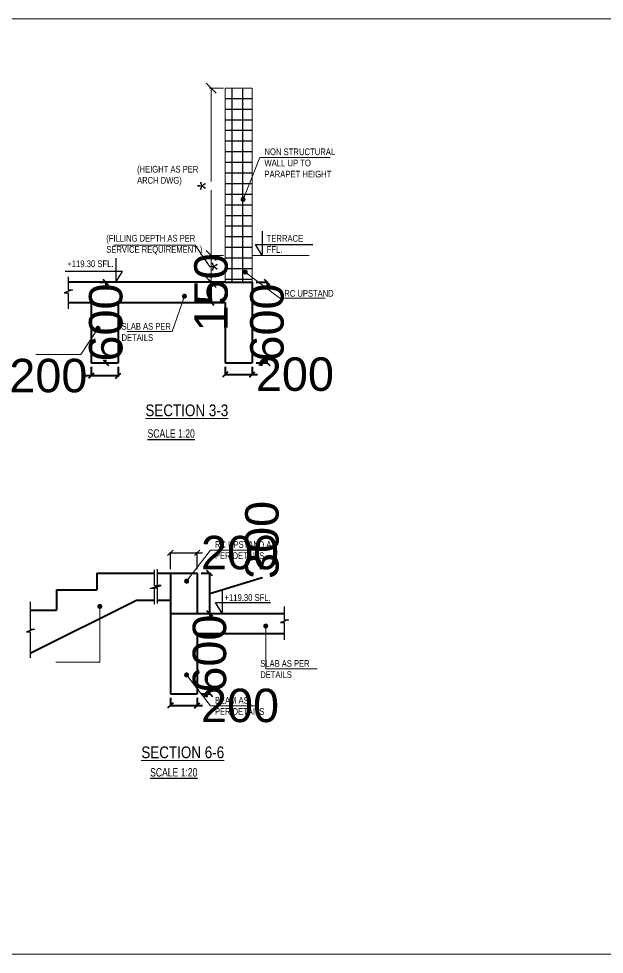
# Model space of a CAD drawing. Header units: millimetres. Extents: x 985 to 38342, y 12 to 70744.
# Drawn here: x 20735 to 25105, y 5997 to 12983 of the extents above; entities that cross this region are included whole.
import ezdxf

# ---------------------------------------------------------------- set-up
doc = ezdxf.new("R2010")
doc.units = ezdxf.units.MM
for name, color, linetype in [('A-HATCH', 8, 'Continuous'), ('HAT', 8, 'Continuous'), ('S - TXT-1', 6, 'Continuous'), ('S-DIM', 8, 'Continuous'), ('TEMP', 8, 'Continuous'), ('TEXT', 7, 'Continuous')]:
    doc.layers.add(name, color=color, linetype=linetype)
for name, color, linetype, lineweight in [('Block', 41, 'Continuous', 13), ('S - BEAM', 7, 'Continuous', 13), ('S - COL', 5, 'Continuous', 40), ('S - DIM', 253, 'Continuous', 13), ('S - SEC CUT', 5, 'Continuous', 13), ('S - SEC CUT TXT', 1, 'Continuous', 13), ('STR-Stair', 1, 'Continuous', 13)]:
    doc.layers.add(name, color=color, linetype=linetype, lineweight=lineweight)
doc.styles.add('SD', font='ARIALNB.TTF')
doc.styles.add('SED', font='ARIALN.TTF', dxfattribs={"height": 50})
doc.styles.add('SOBHA', font='arial.ttf')
doc.styles.add('sobha.sed', font='swisscl.ttf')
doc.dimstyles.new('S--20', dxfattribs={"dimscale": 20, "dimtxt": 12.5, "dimasz": 2, "dimexe": 0.25, "dimexo": 1.5, "dimgap": 0.1, "dimtad": 0, "dimdec": 0, "dimrnd": 0.0005, "dimzin": 0, "dimdsep": 46, "dimtxsty": 'SOBHA', "dimblk": 'OBLIQUE', "dimcen": 0.09, "dimclrd": 8, "dimclre": 8, "dimclrt": 4, "dimadec": 0, "dimazin": 0, "dimtfac": 1, "dimtdec": 0, "dimtofl": 0, "dimtmove": 0, "dimatfit": 3, "dimfxl": 0.18, "dimtolj": 1, "dimtzin": 0, "dimlwd": -1, "dimlwe": -1, "dimarcsym": 0})
doc.dimstyles.new('S-25', dxfattribs={"dimscale": 25, "dimtxt": 2.5, "dimasz": 1.5, "dimexe": 0.25, "dimexo": 0.5, "dimgap": 0.1, "dimtad": 0, "dimdec": 0, "dimrnd": 0.0005, "dimzin": 0, "dimdsep": 46, "dimtxsty": 'SOBHA', "dimblk": 'OBLIQUE', "dimcen": 0.09, "dimclrd": 8, "dimclre": 8, "dimclrt": 6, "dimadec": 0, "dimazin": 0, "dimtfac": 1, "dimtdec": 0, "dimtofl": 0, "dimtmove": 0, "dimatfit": 3, "dimfxl": 0.18, "dimtolj": 1, "dimtzin": 0, "dimlwd": -1, "dimlwe": -1, "dimarcsym": 0})
doc.dimstyles.new('S-50', dxfattribs={"dimscale": 50, "dimtxt": 2.5, "dimasz": 1.5, "dimexe": 0.25, "dimexo": 0.25, "dimgap": 0.1, "dimtad": 0, "dimdec": 0, "dimrnd": 0.0005, "dimzin": 0, "dimdsep": 46, "dimtxsty": 'SOBHA', "dimblk": 'OBLIQUE', "dimcen": 0.09, "dimclrd": 8, "dimclre": 8, "dimclrt": 6, "dimadec": 5, "dimazin": 0, "dimtfac": 1, "dimtdec": 0, "dimtofl": 0, "dimtmove": 0, "dimatfit": 3, "dimfxl": 0.18, "dimtolj": 1, "dimtzin": 0, "dimlwd": -1, "dimlwe": -1, "dimarcsym": 0})

# ---------------------------------------------------------------- blocks, each defined once
blk = doc.blocks.new('_Oblique')
at = {"color": 0, "linetype": 'ByBlock', "lineweight": -2}
blk.add_line((-0.5, -0.5), (0.5, 0.5), dxfattribs=at)
blk = doc.blocks.new('*D257')
at = {"layer": 'Defpoints', "color": 0, "transparency": 16777216}
for p in [(21276.5, 10414.9), (21476.5, 10414.9), (21276.5, 10317.1)]:
    blk.add_point(p, dxfattribs=at)
at = {"layer": 'S - COL', "color": 8, "transparency": 16777216}
for p, q in [((21276.5, 10384.9), (21276.5, 10312.1)), ((21476.5, 10384.9), (21476.5, 10312.1)), ((21276.5, 10317.1), (21236.5, 10317.1)), ((21476.5, 10317.1), (21276.5, 10317.1))]:
    blk.add_line(p, q, dxfattribs=at)
at = {"layer": 'S - COL', "color": 8, "transparency": 16777216, "xscale": 40, "yscale": 40, "zscale": 40, "rotation": 180}
blk.add_blockref('_Oblique', (21276.5, 10317.1), dxfattribs=at)
at = {"layer": 'S - COL', "color": 8, "transparency": 16777216, "xscale": 40, "yscale": 40, "zscale": 40}
blk.add_blockref('_Oblique', (21476.5, 10317.1), dxfattribs=at)
at = {"layer": 'S - COL', "color": 4, "transparency": 16777216, "insert": (20956.6, 10317.1), "char_height": 250, "attachment_point": 5, "style": 'SOBHA'}
blk.add_mtext('\\A1;200', dxfattribs=at)
blk = doc.blocks.new('*D258')
at = {"layer": 'Defpoints', "color": 0, "transparency": 16777216}
for p in [(21311.3, 11014.9), (21311.3, 10414.9), (21386.2, 10414.9)]:
    blk.add_point(p, dxfattribs=at)
at = {"layer": 'S - COL', "color": 8, "transparency": 16777216}
for p, q in [((21341.3, 11014.9), (21391.2, 11014.9)), ((21386.2, 11014.9), (21386.2, 10993.4)), ((21341.3, 10414.9), (21391.2, 10414.9)), ((21386.2, 10414.9), (21386.2, 10436.5))]:
    blk.add_line(p, q, dxfattribs=at)
at = {"layer": 'S - COL', "color": 8, "transparency": 16777216, "xscale": 40, "yscale": 40, "zscale": 40}
for p, rotation in [((21386.2, 11014.9), 90), ((21386.2, 10414.9), 270)]:
    blk.add_blockref('_Oblique', p, dxfattribs=dict(at, rotation=rotation))
at = {"layer": 'S - COL', "color": 4, "transparency": 16777216, "insert": (21386.2, 10714.9), "char_height": 250, "attachment_point": 5, "rotation": 90, "style": 'SOBHA'}
blk.add_mtext('\\A1;600', dxfattribs=at)
blk = doc.blocks.new('*D259')
at = {"layer": 'Defpoints', "color": 0, "transparency": 16777216}
for p in [(22171.4, 11014.9), (22282.8, 11014.9, 1.5), (22281.4, 10864.9)]:
    blk.add_point(p, dxfattribs=at)
at = {"layer": 'S - COL', "color": 8, "transparency": 16777216}
for p, q in [((22252.8, 11014.9), (22166.4, 11014.9)), ((22171.4, 10864.9), (22171.4, 11014.9)), ((22251.4, 10864.9), (22166.4, 10864.9))]:
    blk.add_line(p, q, dxfattribs=at)
at = {"layer": 'S - COL', "color": 8, "transparency": 16777216, "xscale": 40, "yscale": 40, "zscale": 40}
for p, rotation in [((22171.4, 11014.9), 90), ((22171.4, 10864.9), 270)]:
    blk.add_blockref('_Oblique', p, dxfattribs=dict(at, rotation=rotation))
at = {"layer": 'S - COL', "color": 4, "transparency": 16777216, "insert": (22171.4, 10939.9), "char_height": 250, "attachment_point": 5, "rotation": 90, "style": 'SOBHA'}
blk.add_mtext('\\A1;150', dxfattribs=at)
blk = doc.blocks.new('*D348')
at = {"layer": 'Defpoints', "color": 0, "linetype": 'ByBlock', "transparency": 16777216}
for p in [(22171.4, 12465.3), (22276.5, 12465.3, 0.4), (22276.5, 11014.9, 0.4)]:
    blk.add_point(p, dxfattribs=at)
at = {"layer": 'S - BEAM', "color": 8, "transparency": 16777216}
for p, q in [((22264, 12465.3), (22158.9, 12465.3)), ((22171.4, 12465.3), (22171.4, 11768.3)), ((22171.4, 11014.9), (22171.4, 11701.9)), ((22264, 11014.9), (22158.9, 11014.9))]:
    blk.add_line(p, q, dxfattribs=at)
at = {"layer": 'S - BEAM', "color": 8, "linetype": 'ByBlock', "transparency": 16777216, "xscale": 75, "yscale": 75, "zscale": 75}
for p, rotation in [((22171.4, 12465.3), 90), ((22171.4, 11014.9), 270)]:
    blk.add_blockref('_Oblique', p, dxfattribs=dict(at, rotation=rotation))
at = {"layer": 'S - BEAM', "color": 6, "linetype": 'ByBlock', "transparency": 16777216, "insert": (22131.4, 11735.1), "char_height": 125, "attachment_point": 5, "rotation": 90, "style": 'SOBHA'}
blk.add_mtext('\\A1;*', dxfattribs=at)
blk = doc.blocks.new('*D260')
at = {"layer": 'Defpoints', "color": 0, "linetype": 'ByBlock', "transparency": 16777216}
for p in [(22276.5, 11214.9, 0.4), (22171.4, 11014.9), (22276.5, 11014.9, 0.4)]:
    blk.add_point(p, dxfattribs=at)
at = {"layer": 'S - BEAM', "color": 8, "transparency": 16777216}
for p, q in [((22264, 11214.9), (22158.9, 11214.9)), ((22171.4, 11214.9), (22171.4, 11164.9)), ((22171.4, 11014.9), (22171.4, 11098.5)), ((22264, 11014.9), (22158.9, 11014.9))]:
    blk.add_line(p, q, dxfattribs=at)
at = {"layer": 'S - BEAM', "color": 8, "linetype": 'ByBlock', "transparency": 16777216, "xscale": 75, "yscale": 75, "zscale": 75}
for p, rotation in [((22171.4, 11214.9), 90), ((22171.4, 11014.9), 270)]:
    blk.add_blockref('_Oblique', p, dxfattribs=dict(at, rotation=rotation))
at = {"layer": 'S - BEAM', "color": 6, "linetype": 'ByBlock', "transparency": 16777216, "insert": (22219.6, 11131.7), "char_height": 125, "attachment_point": 5, "rotation": 90, "style": 'SOBHA'}
blk.add_mtext('\\A1;*', dxfattribs=at)
blk = doc.blocks.new('*D281')
at = {"layer": 'Defpoints', "color": 0, "transparency": 16777216}
for p in [(22276.5, 10414.9, 0.5), (22476.5, 10414.9, 0.5), (22476.5, 10327.6)]:
    blk.add_point(p, dxfattribs=at)
at = {"layer": 'S - COL', "color": 8, "transparency": 16777216}
for p, q in [((22276.5, 10384.9), (22276.5, 10322.6)), ((22476.5, 10384.9), (22476.5, 10322.6)), ((22276.5, 10327.6), (22476.5, 10327.6)), ((22476.5, 10327.6), (22516.5, 10327.6))]:
    blk.add_line(p, q, dxfattribs=at)
at = {"layer": 'S - COL', "color": 8, "transparency": 16777216, "xscale": 40, "yscale": 40, "zscale": 40, "rotation": 180}
blk.add_blockref('_Oblique', (22276.5, 10327.6), dxfattribs=at)
at = {"layer": 'S - COL', "color": 8, "transparency": 16777216, "xscale": 40, "yscale": 40, "zscale": 40}
blk.add_blockref('_Oblique', (22476.5, 10327.6), dxfattribs=at)
at = {"layer": 'S - COL', "color": 4, "transparency": 16777216, "insert": (22796.4, 10327.6), "char_height": 250, "attachment_point": 5, "style": 'SOBHA'}
blk.add_mtext('\\A1;200', dxfattribs=at)
blk = doc.blocks.new('*D282')
at = {"layer": 'Defpoints', "color": 0, "transparency": 16777216}
for p in [(22476.5, 11014.9, 0.6), (22476.5, 10414.9, 0.5), (22588.9, 10414.9)]:
    blk.add_point(p, dxfattribs=at)
at = {"layer": 'S - COL', "color": 8, "transparency": 16777216}
for p, q in [((22506.5, 11014.9), (22593.9, 11014.9)), ((22588.9, 11014.9), (22588.9, 10993.4)), ((22506.5, 10414.9), (22593.9, 10414.9)), ((22588.9, 10414.9), (22588.9, 10436.5))]:
    blk.add_line(p, q, dxfattribs=at)
at = {"layer": 'S - COL', "color": 8, "transparency": 16777216, "xscale": 40, "yscale": 40, "zscale": 40}
for p, rotation in [((22588.9, 11014.9), 90), ((22588.9, 10414.9), 270)]:
    blk.add_blockref('_Oblique', p, dxfattribs=dict(at, rotation=rotation))
at = {"layer": 'S - COL', "color": 4, "transparency": 16777216, "insert": (22588.9, 10714.9), "char_height": 250, "attachment_point": 5, "rotation": 90, "style": 'SOBHA'}
blk.add_mtext('\\A1;600', dxfattribs=at)
blk = doc.blocks.new('*D200')
at = {"layer": 'Defpoints', "color": 0, "transparency": 16777216}
for p in [(21866.7, 7942.5), (22066.7, 7942.5), (22066.7, 7854)]:
    blk.add_point(p, dxfattribs=at)
at = {"layer": 'S - COL', "color": 8, "transparency": 16777216}
for p, q in [((21866.7, 7912.5), (21866.7, 7849)), ((22066.7, 7912.5), (22066.7, 7849)), ((21866.7, 7854), (22066.7, 7854)), ((22066.7, 7854), (22106.7, 7854))]:
    blk.add_line(p, q, dxfattribs=at)
at = {"layer": 'S - COL', "color": 8, "transparency": 16777216, "xscale": 40, "yscale": 40, "zscale": 40, "rotation": 180}
blk.add_blockref('_Oblique', (21866.7, 7854), dxfattribs=at)
at = {"layer": 'S - COL', "color": 8, "transparency": 16777216, "xscale": 40, "yscale": 40, "zscale": 40}
blk.add_blockref('_Oblique', (22066.7, 7854), dxfattribs=at)
at = {"layer": 'S - COL', "color": 4, "transparency": 16777216, "insert": (22386.6, 7854), "char_height": 250, "attachment_point": 5, "style": 'SOBHA'}
blk.add_mtext('\\A1;200', dxfattribs=at)
blk = doc.blocks.new('*D261')
at = {"layer": 'Defpoints', "color": 0, "transparency": 16777216}
for p in [(22066.7, 8542.5, 0.4), (22160.2, 8542.5), (22066.7, 7942.5, 0.4)]:
    blk.add_point(p, dxfattribs=at)
at = {"layer": 'S - COL', "color": 8, "transparency": 16777216}
for p, q in [((22096.7, 8542.5), (22165.2, 8542.5)), ((22160.2, 8542.5), (22160.2, 8520.9)), ((22160.2, 7942.5), (22160.2, 7964)), ((22096.7, 7942.5), (22165.2, 7942.5))]:
    blk.add_line(p, q, dxfattribs=at)
at = {"layer": 'S - COL', "color": 8, "transparency": 16777216, "xscale": 40, "yscale": 40, "zscale": 40}
for p, rotation in [((22160.2, 8542.5), 90), ((22160.2, 7942.5), 270)]:
    blk.add_blockref('_Oblique', p, dxfattribs=dict(at, rotation=rotation))
at = {"layer": 'S - COL', "color": 4, "transparency": 16777216, "insert": (22160.2, 8242.5), "char_height": 250, "attachment_point": 5, "rotation": 90, "style": 'SOBHA'}
blk.add_mtext('\\A1;600', dxfattribs=at)
blk = doc.blocks.new('*D262')
at = {"layer": 'Defpoints', "color": 0, "linetype": 'ByBlock', "transparency": 16777216}
for p in [(22066.7, 8842.5, 0.6), (22160.2, 8842.5), (22066.7, 8542.5, 0.6)]:
    blk.add_point(p, dxfattribs=at)
at = {"layer": 'S - COL', "color": 8, "transparency": 16777216}
for p, q in [((22096.7, 8842.5), (22165.2, 8842.5)), ((22160.2, 8542.5), (22160.2, 8842.5)), ((22160.2, 8692.5), (22551.4, 8809.8)), ((22551.4, 8809.8), (22551.4, 8813.8)), ((22096.7, 8542.5), (22165.2, 8542.5))]:
    blk.add_line(p, q, dxfattribs=at)
at = {"layer": 'S - COL', "color": 8, "linetype": 'ByBlock', "transparency": 16777216, "xscale": 40, "yscale": 40, "zscale": 40}
for p, rotation in [((22160.2, 8842.5), 90), ((22160.2, 8542.5), 270)]:
    blk.add_blockref('_Oblique', p, dxfattribs=dict(at, rotation=rotation))
at = {"layer": 'S - COL', "color": 4, "linetype": 'ByBlock', "transparency": 16777216, "insert": (22551.4, 9091.5), "char_height": 250, "attachment_point": 5, "rotation": 90, "style": 'SOBHA'}
blk.add_mtext('\\A1;300', dxfattribs=at)
blk = doc.blocks.new('*D263')
at = {"layer": 'Defpoints', "color": 0, "linetype": 'ByBlock', "transparency": 16777216}
for p in [(22066.7, 8995.3), (21866.7, 8842.5, 0.6), (22066.7, 8842.5, 0.6)]:
    blk.add_point(p, dxfattribs=at)
at = {"layer": 'S-DIM', "color": 8, "transparency": 16777216}
for p, q in [((21866.7, 8872.5), (21866.7, 9000.3)), ((21866.7, 8995.3), (22066.7, 8995.3)), ((22066.7, 8872.5), (22066.7, 9000.3)), ((22066.7, 8995.3), (22106.7, 8995.3))]:
    blk.add_line(p, q, dxfattribs=at)
at = {"layer": 'S-DIM', "color": 8, "linetype": 'ByBlock', "transparency": 16777216, "xscale": 40, "yscale": 40, "zscale": 40, "rotation": 180}
blk.add_blockref('_Oblique', (21866.7, 8995.3), dxfattribs=at)
at = {"layer": 'S-DIM', "color": 8, "linetype": 'ByBlock', "transparency": 16777216, "xscale": 40, "yscale": 40, "zscale": 40}
blk.add_blockref('_Oblique', (22066.7, 8995.3), dxfattribs=at)
at = {"layer": 'S-DIM', "color": 4, "linetype": 'ByBlock', "transparency": 16777216, "insert": (22386.6, 8995.3), "char_height": 250, "attachment_point": 5, "style": 'SOBHA'}
blk.add_mtext('\\A1;200', dxfattribs=at)

msp = doc.modelspace()

# ---------------------------------------------------------------- hatches: boundary and pattern name
at = {"layer": 'A-HATCH', "linetype": 'ByBlock'}
h = msp.add_hatch(dxfattribs=at)
h.set_pattern_fill('NET', color=8, scale=25)
h.set_pattern_definition([(0, (-328588.346, 2231871.73), (0, 79.375), []), (90, (-328588.346, 2231871.73), (-79.375, 5e-15), [])])
h.paths.add_polyline_path([(22476.5, 12465.3), (22276.5, 12465.3), (22276.5, 11014.9), (22476.5, 11014.9)])

# ---------------------------------------------------------------- linework, layer by layer
at = {"layer": 'Block', "color": 4, "elevation": 0.6}
msp.add_lwpolyline([(22476.5, 11014.9), (22276.5, 11014.9), (22276.5, 12465.3), (22476.5, 12465.3)], close=True, dxfattribs=at)
at = {"layer": 'HAT'}
for p, q in [((21103.8, 11055.7, 0.2), (21103.8, 10958.1, 0.2)), ((21135.7, 10958.1, 0.2), (21075.2, 10937.4, 0.2)), ((21075.2, 10937.4, 0.2), (21103.8, 10937.4, 0.2)), ((21103.8, 10958.1, 0.2), (21135.7, 10958.1, 0.2)), ((21103.8, 10937.4, 0.2), (21103.8, 10816.9, 0.2)), ((20821.2, 8629.2, 0.6), (20821.2, 8424.6, 0.6)), ((22716.8, 8593.5, 0.6), (22716.8, 8495.9, 0.6)), ((22748.7, 8495.9, 0.6), (22688.1, 8475.2, 0.6)), ((22688.1, 8475.2, 0.6), (22716.8, 8475.2, 0.6)), ((22716.8, 8475.2, 0.6), (22716.7, 8344.3, 0.6)), ((22716.8, 8495.9, 0.6), (22748.7, 8495.9, 0.6)), ((20853.1, 8424.6, 0.6), (20792.5, 8403.9, 0.6)), ((20792.5, 8403.9, 0.6), (20821.2, 8403.9, 0.6)), ((20821.2, 8424.6, 0.6), (20853.1, 8424.6, 0.6)), ((20821.2, 8403.9, 0.6), (20821.2, 8210, 0.6))]:
    msp.add_line(p, q, dxfattribs=at)
at = {"layer": 'HAT', "elevation": 0.6}
for points in [[(21748.5, 8612.6), (21748.5, 8728.2), (21716.7, 8728.2), (21777.2, 8748.9), (21748.5, 8748.9), (21748.6, 8869.1)], [(21770.7, 8615.5), (21770.7, 8731.1), (21738.8, 8731.1), (21799.3, 8751.8), (21770.7, 8751.8), (21770.7, 8872)]]:
    msp.add_lwpolyline(points, dxfattribs=at)
at = {"layer": 'S - BEAM', "color": 8, "linetype": 'ByBlock', "elevation": 0.6}
msp.add_lwpolyline([(22476.5, 11214.9), (22901.4, 11214.9)], dxfattribs=at)
at = {"layer": 'S - COL', "linetype": 'ByBlock'}
for p, q in [((22276.5, 11014.9, 0.6), (21103.8, 11014.9, 0.2)), ((21276.5, 10414.9, 0.6), (21476.5, 10414.9, 0.6)), ((22276.5, 10414.9, 0.5), (22476.5, 10414.9, 0.5))]:
    msp.add_line(p, q, dxfattribs=at)
at = {"layer": 'S - COL'}
for p, q in [((21103.8, 10864.9, 0.2), (21276.5, 10864.9, 0.3)), ((21276.5, 10864.9, 0.6), (21276.5, 10414.9, 0.6)), ((21476.5, 10864.9, 0.3), (22276.5, 10864.9, 0.5)), ((21476.5, 10864.9, 0.6), (21476.5, 10414.9, 0.6)), ((22276.5, 10864.9, 0.5), (22276.5, 10414.9, 0.5)), ((22476.5, 10864.9, 0.5), (22476.5, 10414.9, 0.5)), ((21317.7, 8842.5, 0.6), (21748.6, 8842.5, 0.6)), ((21317.7, 8842.5, 0.6), (21317.7, 8717.5, 0.6)), ((21770.7, 8842.5, 0.6), (21866.7, 8842.5, 0.6)), ((21017.7, 8717.5, 0.6), (21317.7, 8717.5, 0.6)), ((21017.7, 8717.5, 0.6), (21017.7, 8567.5, 0.6)), ((20821.2, 8245.6, 0.6), (21614.9, 8642.5, 0.6)), ((21614.9, 8642.5, 0.6), (21748.5, 8642.5, 0.6)), ((21770.7, 8642.5, 0.6), (21866.7, 8642.5, 0.6)), ((20822, 8567.5, 0.6), (21017.7, 8567.5, 0.6)), ((21866.7, 8542.5, 0.6), (22716.8, 8542.5, 0.6)), ((21866.7, 8542.5, 0.6), (21866.7, 7942.5, 0.6)), ((22066.7, 8392.5, 0.6), (22716.7, 8392.5, 0.6)), ((22066.7, 8392.5, 0.6), (22066.7, 7942.5, 0.6)), ((21866.7, 7942.5, 0.6), (22066.7, 7942.5, 0.6))]:
    msp.add_line(p, q, dxfattribs=at)
at = {"layer": 'S - COL', "color": 2}
for p, q in [((21866.7, 8842.5, 0.6), (22066.7, 8842.5, 0.6)), ((21866.7, 8842.5, 0.6), (21866.7, 8542.5, 0.6)), ((22066.7, 8842.5, 0.6), (22066.7, 8542.5, 0.6))]:
    msp.add_line(p, q, dxfattribs=at)
at = {"layer": 'S - COL', "elevation": 0.6}
msp.add_lwpolyline([(22276.5, 11014.9), (22276.5, 11014.9), (22476.5, 11014.9), (22476.5, 10864.9)], dxfattribs=at)
at = {"layer": 'STR-Stair', "linetype": 'ByBlock', "elevation": 0.2}
msp.add_lwpolyline([(16387, 12983.3), (25717.7, 12983.3), (25717.7, 5997.3), (16387, 5997.3)], close=True, dxfattribs=at)
at = {"layer": 'TEMP'}
for points, elevation in [([(22551.4, 11396.2), (22551.4, 11214.9), (22502.3, 11296.1), (22929.5, 11296.1)], 0.6), ([(21460.2, 11196.2), (21460.2, 11014.9), (21509.2, 11096.1), (21082.1, 11096.1)], 0.5), ([(22253.9, 8723.7), (22253.9, 8542.5), (22204.8, 8623.6), (22613.9, 8623.6)], 0.6)]:
    msp.add_lwpolyline(points, dxfattribs=dict(at, elevation=elevation))

# ---------------------------------------------------------------- texts
at = {"layer": 'S - SEC CUT', "color": 4, "char_height": 50, "width": 408.126, "style": 'SED'}
for s, insert, attachment_point in [('\\pxql;TERRACE \\PFFL.', (22584.7, 11368.3, 0.6), 1), ('+119.30 SFL.', (21443.3, 11178.3, 0.5), 3), ('+119.30 SFL.', (22270.7, 8685.9, 0.6), 1)]:
    msp.add_mtext(s, dxfattribs=dict(at, insert=insert, attachment_point=attachment_point))
at = {"layer": 'S - SEC CUT TXT', "color": 1, "linetype": 'ByBlock', "char_height": 87.5, "attachment_point": 1, "rotation": 0.01072, "style": 'SD'}
for s, insert, width in [('{\\fArial Narrow|b0|i0|c0|p34;\\LSECTION 3-3}', (21680.7, 10102.7, 1.1), 634.936), ('{\\fArial Narrow|b0|i0|c0|p34;\\LSECTION 6-6}', (21650.2, 7549.2, 0.6), 687.749)]:
    msp.add_mtext(s, dxfattribs=dict(at, insert=insert, width=width))
at = {"layer": 'S - TXT-1', "char_height": 50, "style": 'sobha.sed'}
for s, insert, width, attachment_point in [('\\pxql;{\\fArial Narrow|b0|i0|c0|p34;\\C6;NON STRUCTURAL WALL UP TO \\PPARAPET HEIGHT}', (22568.8, 12014.6, 0.6), 671.177, 1), ('\\pxql;(HEIGHT AS PER ARCH DWG)', (21618.8, 11884.6, 0.6), 487.442, 1), ('\\pxql;(FILLING DEPTH AS PER SERVICE REQUIREMENT )', (21388.8, 11369, 1), 663.745, 1), ('\\pxqj;RC UPSTAND', (22717.2, 10906.7, 0.6), 1001.801, 7), ('\\pxqj;SLAB AS PER \\PDETAILS', (21867.7, 10576.7, 1.1), 365.325, 9), ('\\pxqj;RC UPSTAND AS\\PPER DETAILS', (22199.4, 9082.2, 0.6), 473.882, 1), ('\\pxql; SLAB AS PER\\P DETAILS', (22521.9, 8059.9, 0.6), 423.746, 7), ('\\pxqj;BEAM AS\\PPER DETAILS', (22199.4, 7784.8, 0.6), 318.945, 7)]:
    msp.add_mtext(s, dxfattribs=dict(at, insert=insert, width=width, attachment_point=attachment_point))
at = {"layer": 'TEXT', "char_height": 62.5, "attachment_point": 9, "style": 'sobha.sed'}
for insert, width in [((22135.6, 9853.9, 1.1), 438.944), ((22142.3, 7324, 0.6), 426.315)]:
    msp.add_mtext('\\pxql;{\\LSCALE 1:20}', dxfattribs=dict(at, insert=insert, width=width))

# ---------------------------------------------------------------- dimensions: what is measured, and where the dimension line sits
at = {"layer": 'S - BEAM', "color": 7, "linetype": 'ByBlock'}
for base, p1, p2, angle, picture, middle in [((22171.4, 12465.3, 0.2), (22276.5, 11014.9, 0.6), (22276.5, 12465.3, 0.6), 90, '*D348', (22131.4, 11735.1, 0.2)), ((22171.4, 11014.9, 0.2), (22276.5, 11214.9, 0.6), (22276.5, 11014.9, 0.6), 270, '*D260', (22219.6, 11131.7, 0.2))]:
    dim = msp.add_linear_dim(base=base, p1=p1, p2=p2, angle=angle, text='*', dimstyle='S-50', override={"dimtmove": 2}, dxfattribs=at)
    dim.commit()
    dim.dimension.update_dxf_attribs({"geometry": picture, "text_midpoint": middle, "dimtype": 160})
at = {"layer": 'S - COL'}
dim = msp.add_linear_dim(base=(22171.4, 11014.9, -1), p1=(22281.4, 10864.9, -1), p2=(22282.8, 11014.9, 0.6), angle=90, dimstyle='S--20', dxfattribs=at)
dim.commit()
dim.dimension.update_dxf_attribs({"geometry": '*D259', "text_midpoint": (22171.4, 10939.9, -1), "dimtype": 160})
for base, p1, p2, angle, picture, middle in [((21386.2, 10414.9, 0.6), (21311.3, 11014.9, 0.6), (21311.3, 10414.9, 0.6), 90, '*D258', (21386.2, 10714.9, 0.6)), ((22588.9, 10414.9), (22476.5, 11014.9, 0.6), (22476.5, 10414.9, 0.5), 90, '*D282', (22588.9, 10714.9)), ((21276.5, 10317.1, 0.6), (21476.5, 10414.9, 0.6), (21276.5, 10414.9, 0.6), 180, '*D257', (20956.6, 10317.1, 0.6)), ((22160.2, 8542.5, 0.2), (22066.7, 7942.5, 0.6), (22066.7, 8542.5, 0.6), 90, '*D261', (22160.2, 8242.5, 0.2))]:
    dim = msp.add_linear_dim(base=base, p1=p1, p2=p2, angle=angle, dimstyle='S--20', dxfattribs=at)
    dim.commit()
    dim.dimension.update_dxf_attribs({"geometry": picture, "text_midpoint": middle})
for base, p1, p2, picture, middle in [((22476.5, 10327.6), (22276.5, 10414.9, 0.5), (22476.5, 10414.9, 0.5), '*D281', (22796.4, 10327.6)), ((22066.7, 7854, 0.6), (21866.7, 7942.5, 0.6), (22066.7, 7942.5, 0.6), '*D200', (22386.6, 7854, 0.6))]:
    dim = msp.add_linear_dim(base=base, p1=p1, p2=p2, dimstyle='S--20', dxfattribs=at)
    dim.commit()
    dim.dimension.update_dxf_attribs({"geometry": picture, "text_midpoint": middle})
at = {"layer": 'S - COL', "linetype": 'ByBlock'}
dim = msp.add_linear_dim(base=(22160.2, 8842.5), p1=(22066.7, 8542.5, 0.6), p2=(22066.7, 8842.5, 0.6), angle=90, dimstyle='S--20', override={"dimtmove": 1}, dxfattribs=at)
dim.commit()
dim.dimension.update_dxf_attribs({"geometry": '*D262', "text_midpoint": (22551.4, 8815.8)})
at = {"layer": 'S-DIM', "linetype": 'ByBlock'}
dim = msp.add_linear_dim(base=(22066.7, 8995.3), p1=(21866.7, 8842.5, 0.6), p2=(22066.7, 8842.5, 0.6), dimstyle='S--20', dxfattribs=at)
dim.commit()
dim.dimension.update_dxf_attribs({"geometry": '*D263', "text_midpoint": (22386.6, 8995.3)})

# ---------------------------------------------------------------- leaders
at = {"layer": 'S - BEAM', "color": 7, "linetype": 'ByBlock'}
msp.add_leader([(22161.4, 11131.7), (22051.4, 11291.7), (21441.4, 11291.7)], dimstyle='S--20', override={"dimgap": 0.1, "dimtad": 0}, dxfattribs=at)
at = {"layer": 'S - DIM'}
for points in [[(22409, 11633.8, 0.6), (22535.2, 11947.8, 0.6), (23058.6, 11947.8, 0.6)], [(22426, 11091.8, 0.2), (22683.6, 10896.7, 0.2), (23021.4, 10896.7, 0.2)], [(21971.9, 10911.8, 0.8), (21881.4, 10646.7, 0.8), (21543.6, 10646.7, 0.8)], [(21327, 10671.8, 0.2), (21200.1, 10476.7, 0.2), (20862.3, 10476.7, 0.2)], [(21988.3, 8783.3, 0.6), (22165.7, 9015.4, 0.6), (22600.4, 9015.4, 0.6)], [(21340.5, 8594.7, 0.6), (21340.5, 8178.3, 0.6), (21012.8, 8178.3, 0.6)], [(22578.3, 8448.2, 0.6), (22578.3, 8129.6, 0.6), (22961.7, 8129.6, 0.6)], [(21988.3, 8083.7, 0.6), (22165.7, 7851.6, 0.6), (22513.2, 7851.6, 0.6)]]:
    msp.add_leader(points, dimstyle='S-25', override={"dimldrblk": 'Dot'}, dxfattribs=at)

doc.saveas('drawing.dxf')
